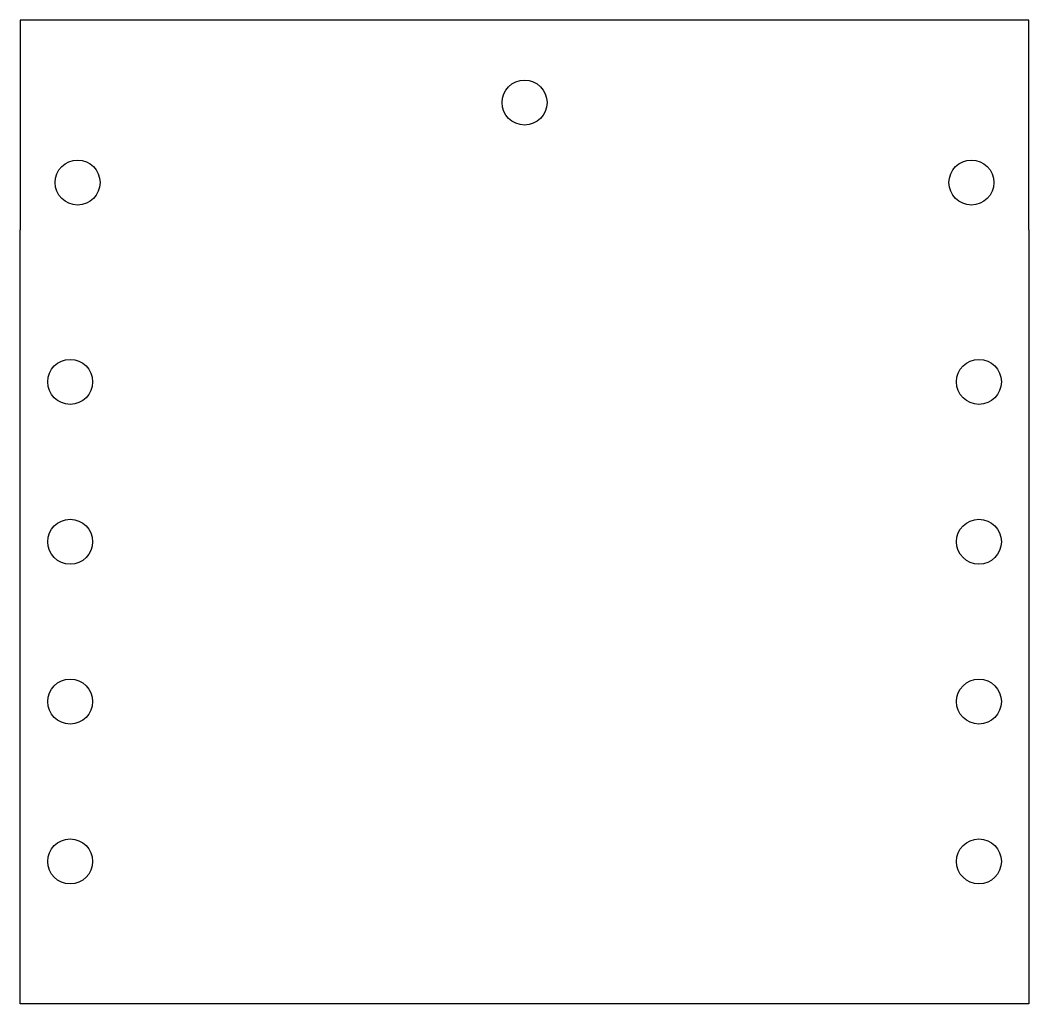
# Model space of a CAD drawing. Header units: millimetres. Extents: x 240 to 341, y 161 to 260.
import ezdxf

# ---------------------------------------------------------------- set-up
doc = ezdxf.new("R2010")
doc.units = ezdxf.units.MM
doc.layers.add('Default', color=7, linetype='Continuous')
doc.layers.add('SUPORTE_DE_SENSO', color=7, linetype='Continuous')

# ---------------------------------------------------------------- blocks, each defined once
blk = doc.blocks.new('SE')
at = {"layer": 'SUPORTE_DE_SENSO', "color": 7, "linetype": 'Continuous'}
for p, q in [((341.31, 259.77), (240.31, 259.77)), ((240.31, 259.77), (240.31, 238.77)), ((341.31, 238.77), (341.31, 259.77)), ((240.31, 236.32), (240.31, 238.77)), ((341.31, 238.77), (341.31, 236.32)), ((240.31, 161.32), (240.31, 236.32)), ((341.31, 236.32), (341.31, 161.32)), ((341.31, 161.32), (240.31, 161.32))]:
    blk.add_line(p, q, dxfattribs=at)
for centre in [(290.81, 251.52), (246.06, 243.52), (335.56, 243.52), (245.31, 223.57), (336.31, 223.57), (245.31, 207.57), (336.31, 207.57), (245.31, 191.57), (336.31, 191.57), (245.31, 175.57), (336.31, 175.57)]:
    blk.add_circle(centre, 2.25, dxfattribs=at)

msp = doc.modelspace()

# ---------------------------------------------------------------- block references
at = {"layer": 'Default'}
msp.add_blockref('SE', (0, 0), dxfattribs=at)

doc.saveas('drawing.dxf')
